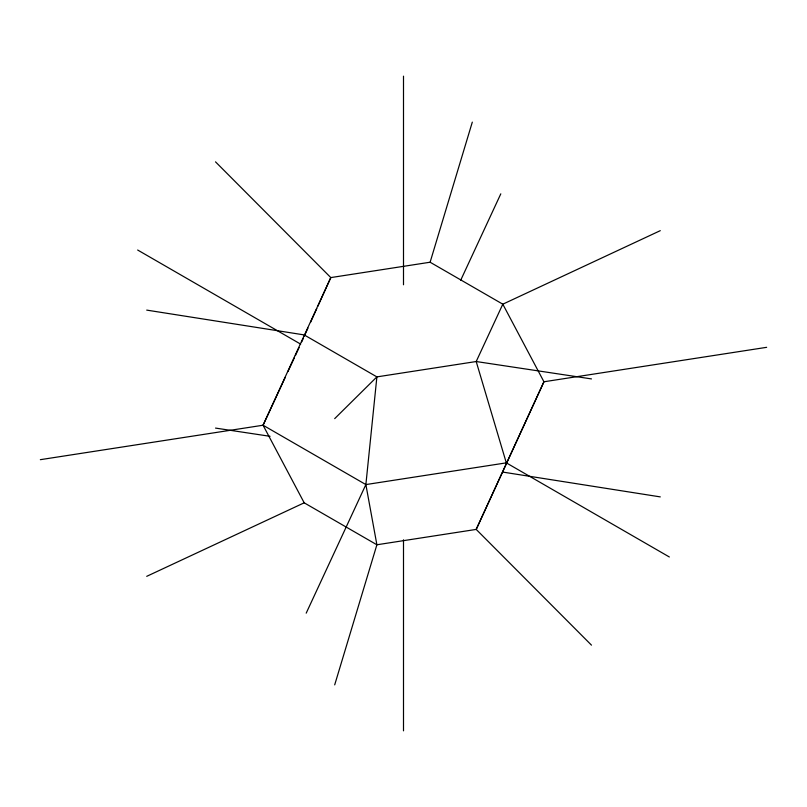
<?xml version="1.0" encoding="UTF-8"?>
<svg xmlns="http://www.w3.org/2000/svg" width="807" height="807" viewBox="0 0 807 807"><rect width="100%" height="100%" fill="white"/><g stroke="black" fill="none" stroke-linecap="round" stroke-linejoin="round"><path stroke-width="1.21" d="M334.693 684.871L376.889 544.775L365.874 484.583L376.889 376.889L304.189 334.915L146.713 310.11M215.519 161.854L330.799 277.588L430.111 262.225L472.307 122.129M301.727 341.845L303.291 338.405M304.32 336.105L307.961 328.076M310.554 322.336L316.788 308.567M317.827 306.277L330.799 277.588L263.062 425.228L304.189 502.811L376.889 544.775L476.201 529.412L591.481 645.146M766.65 347.323L543.938 381.772L476.201 529.412L543.938 381.772L502.811 304.189L430.111 262.225M40.35 459.677L263.062 425.228L285.315 377.262M287.968 371.553L294.333 357.844M295.392 355.564L299.104 347.565M306.196 613.159L365.874 484.583L506.312 462.855L669.346 556.981M460.666 280.311L500.804 193.841M334.693 418.631L376.889 376.889L476.201 361.526L591.481 378.917M660.287 230.661L502.811 304.189L476.201 361.526L506.312 462.855M146.713 576.339L304.189 502.811M215.519 428.083L270.063 436.315M502.811 472.085L660.287 496.89M137.654 250.019L300.688 344.145M263.062 425.228L365.874 484.583M403.5 76.161L403.5 284.78M403.5 539.812L403.5 730.839"/></g></svg>
